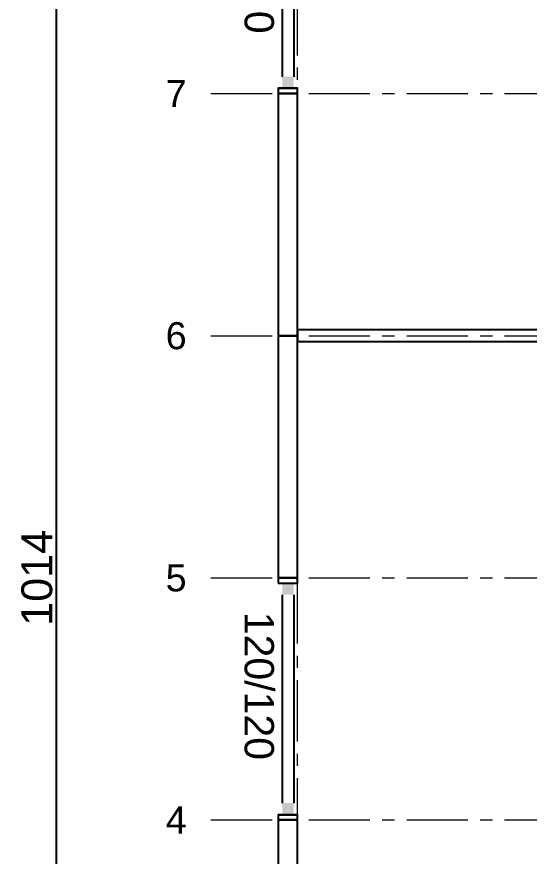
# Model space of a CAD drawing. Header units: centimetres. Extents: x -136 to 1955, y -1012 to 1233.
# Drawn here: x -135.7 to 130.1, y 362.7 to 797.8 of the extents above; entities that cross this region are included whole.
import ezdxf
from ezdxf.enums import TextEntityAlignment as Align

# ---------------------------------------------------------------- set-up
doc = ezdxf.new("R2010")
doc.units = ezdxf.units.CM
doc.linetypes.add('CENTER', pattern=[50.8, 31.75, -6.35, 6.35, -6.35])
doc.layers.add('AKS', color=4, linetype='CENTER', lineweight=13)
for name, color, linetype in [('AKS_YAZI', 4, 'Continuous'), ('DIS_DUVAR_100', 30, 'Continuous'), ('IC_DUVAR_60', 30, 'Continuous'), ('OLCULER', 7, 'Continuous'), ('PENCERE', 10, 'Continuous')]:
    doc.layers.add(name, color=color, linetype=linetype)
doc.styles.get("Standard").update_dxf_attribs({"font": 'Arial.ttf'})
doc.dimstyles.new('ISO-25', dxfattribs={"dimtxt": 2.5, "dimasz": 2.5, "dimexe": 1.25, "dimexo": 0.625, "dimtad": 1, "dimtxsty": 'Standard', "dimcen": 2.5, "dimadec": 0, "dimazin": 0, "dimtfac": 1, "dimtmove": 0, "dimatfit": 3, "dimfxl": 1, "dimarcsym": 0})

# ---------------------------------------------------------------- blocks, each defined once
blk = doc.blocks.new('DIS_V_1255_100')
blk.add_lwpolyline([(0, 0), (10, 0), (10, 125.5), (0, 125.5)], close=True)
blk = doc.blocks.new('kaynak-pencere-120120')
at = {"layer": 'PENCERE', "color": 1}
for p, q in [((53387.01, 8192.86), (53397.01, 8192.86)), ((53389.01, 8186.86), (53389.01, 8078.86)), ((53395.01, 8186.86), (53395.01, 8078.86)), ((53387.01, 8072.86), (53397.01, 8072.86))]:
    blk.add_line(p, q, dxfattribs=at)
for points in [[(53389.01, 8192.86), (53389.01, 8186.86), (53395.01, 8192.86), (53395.01, 8186.86)], [(53389.01, 8072.86), (53389.01, 8078.86), (53395.01, 8072.86), (53395.01, 8078.86)]]:
    blk.add_solid(points, dxfattribs=at)
at = {"layer": 'PENCERE', "color": 0, "lineweight": 25}
blk.add_text('120/120', height=15.217, rotation=270, dxfattribs=at).set_placement((53369.52, 8178.03))
blk = doc.blocks.new('KROKI_P120120_V_1255_100')
for points in [[(0, 122.75), (10, 122.75), (10, 125.5), (0, 125.5)], [(0, 0), (10, 0), (10, 2.75), (0, 2.75)]]:
    blk.add_lwpolyline(points, close=True)
blk.add_blockref('kaynak-pencere-120120', (-53387.01, -8070.11))
blk = doc.blocks.new('IC_H_1255_60')
blk.add_lwpolyline([(0, 0), (125.5, 0), (125.5, 6), (0, 6)], close=True)
blk = doc.blocks.new('*D87')
at = {"layer": 'Defpoints', "color": 0, "transparency": 16777216}
for p in [(-115, 1014), (0, 1014), (0, 0)]:
    blk.add_point(p, dxfattribs=at)
at = {"layer": 'OLCULER', "color": 0, "lineweight": -2, "transparency": 16777216}
for p, q in [((-3, 1014), (-120, 1014)), ((-115, 6), (-115, 1008)), ((-3, 0), (-120, 0))]:
    blk.add_line(p, q, dxfattribs=at)
at = {"layer": 'OLCULER', "color": 0, "transparency": 16777216}
for points in [[(-116, 1008), (-114, 1008), (-115, 1014)], [(-116, 6), (-114, 6), (-115, 0)]]:
    blk.add_solid(points, dxfattribs=at)
at = {"layer": 'OLCULER', "color": 0, "transparency": 16777216, "insert": (-125.17, 507), "char_height": 16, "attachment_point": 5, "rotation": 90}
blk.add_mtext('1014', dxfattribs=at)

msp = doc.modelspace()

# ---------------------------------------------------------------- linework, layer by layer
at = {"layer": 'AKS'}
for p, q in [((10, -35), (10, 1055)), ((-35, 758), (808, 758)), ((-35, 632.5), (808, 632.5)), ((-35, 507), (808, 507)), ((-35, 381.5), (808, 381.5))]:
    msp.add_line(p, q, dxfattribs=at)

# ---------------------------------------------------------------- block references
at = {"layer": 'DIS_DUVAR_100'}
for name, p in [('KROKI_P120120_V_1255_100', (0, 758)), ('DIS_V_1255_100', (0, 632.5)), ('DIS_V_1255_100', (0, 507)), ('KROKI_P120120_V_1255_100', (0, 381.5)), ('DIS_V_1255_100', (0, 256))]:
    msp.add_blockref(name, p, dxfattribs=at)
at = {"layer": 'IC_DUVAR_60'}
msp.add_blockref('IC_H_1255_60', (10, 629.5), dxfattribs=at)

# ---------------------------------------------------------------- texts
at = {"layer": 'AKS_YAZI'}
for s, p in [('7', (-53, 758)), ('6', (-53, 632.5)), ('5', (-53, 507)), ('4', (-53, 381.5))]:
    msp.add_text(s, height=14, dxfattribs=at).set_placement(p, align=Align.MIDDLE_CENTER)

# ---------------------------------------------------------------- dimensions: what is measured, and where the dimension line sits
at = {"layer": 'OLCULER'}
dim = msp.add_linear_dim(base=(-115, 1014), p1=(0, 0), p2=(0, 1014), angle=90, dimstyle='ISO-25', override={"dimtxt": 16, "dimasz": 6, "dimexe": 5, "dimexo": 3, "dimgap": 2, "dimdec": 1, "dimtix": 1, "dimatfit": 1}, dxfattribs=at)
dim.commit()
dim.dimension.update_dxf_attribs({"geometry": '*D87', "text_midpoint": (-125.169, 507)})

doc.saveas('drawing.dxf')
